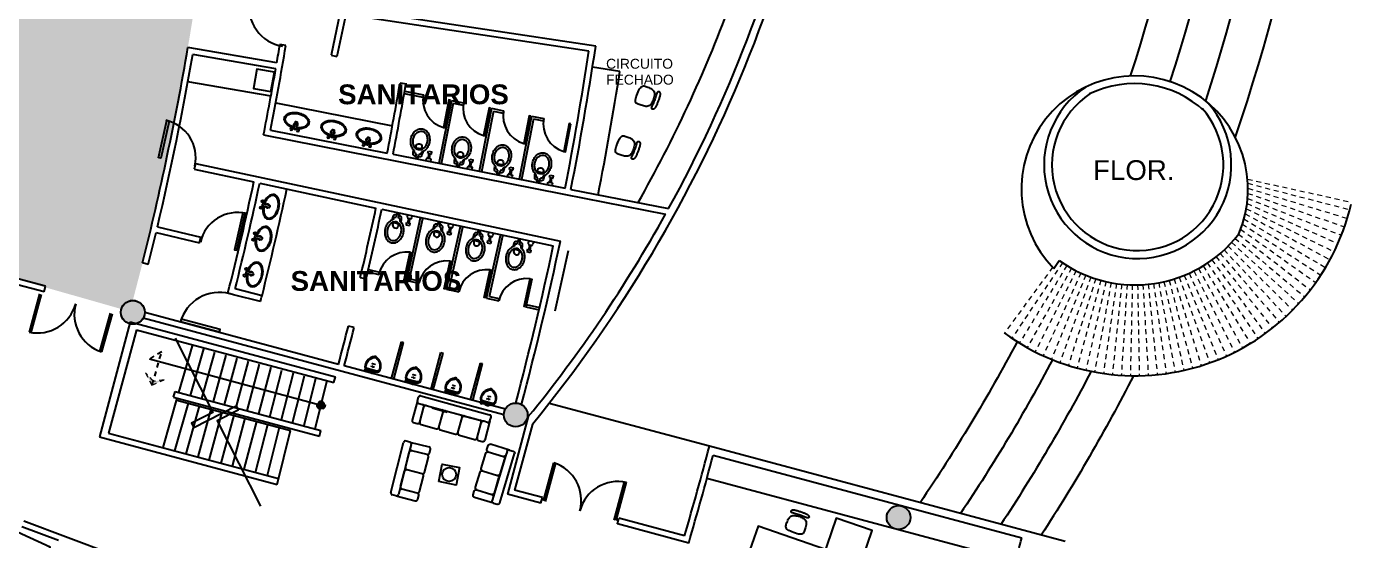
# Model space of a CAD drawing. Header units: millimetres. Extents: x 261 to 423, y 98 to 222.
# Drawn here: x 297.85 to 331.28, y 143.63 to 156.6 of the extents above; entities that cross this region are included whole.
import ezdxf

# ---------------------------------------------------------------- set-up
doc = ezdxf.new("R2010")
doc.units = ezdxf.units.MM
doc.linetypes.add('HIDDEN2', pattern=[0.1875, 0.125, -0.0625])
for name, color, linetype in [('COLUMNAS', 5, 'Continuous'), ('Escaleras', 4, 'Continuous'), ('hach', 15, 'Continuous'), ('Letreros', 2, 'Continuous'), ('MUEBLES', 8, 'Continuous'), ('Muro-Alto', 6, 'Continuous'), ('MURO-BAJO', 3, 'Continuous')]:
    doc.layers.add(name, color=color, linetype=linetype)
doc.layers.add('Vidrio', color=7, linetype='Continuous', lineweight=15)
doc.styles.add('Arial-Bold', font='arialbd.ttf')
doc.styles.get("Standard").update_dxf_attribs({"font": 'arial.ttf'})

# ---------------------------------------------------------------- blocks, each defined once
blk = doc.blocks.new('si')
at = {"layer": 'MUEBLES'}
for points in [[(-24.29257425070796, 45.69403944848135), (-24.30288919211421, 45.71320448754385), (-24.31064065695796, 45.73505507348135), (-24.31619485617671, 45.75885878441885), (-24.31991800070796, 45.78388319848135), (-24.32217630148921, 45.80939589379385), (-24.32333596945796, 45.83466444848135), (-24.32376321555171, 45.85895644066885), (-24.32382425070796, 45.88153944848135), (-24.32369200786934, 45.90182346540841), (-24.32276630799959, 45.91978814639803), (-24.32025369406733, 45.9355555617626), (-24.31536070904122, 45.94924778181466), (-24.30729389589021, 45.96098687686678), (-24.29525979758296, 45.97089491723135), (-24.27846495708809, 45.97909397322091), (-24.25611591737459, 45.98570611514803), (-24.22781594992671, 45.99082289574697), (-24.19475524029122, 45.99441379743966), (-24.15852070253084, 45.99641778506991), (-24.12069925070796, 45.99677382348135), (-24.08287779888497, 45.99542087751779), (-24.04664326112459, 45.99229791202303), (-24.01358255148921, 45.98734389184072), (-23.98528258404122, 45.98049778181466), (-23.96293354432771, 45.97171889184072), (-23.94613870383296, 45.96104791202303), (-23.93410460552559, 45.94854587751779), (-23.92603779237459, 45.93427382348135), (-23.92114480734858, 45.91829278506991), (-23.91863219341622, 45.90066379743966), (-23.91770649354646, 45.88144789574697), (-23.91757425070796, 45.86070611514803), (-23.91764545839021, 45.83858087100741), (-23.91814391216622, 45.81554009952303), (-23.91949685812983, 45.79213311710116), (-23.92213154237459, 45.76890924014803), (-23.92647521099434, 45.74641778506991), (-23.93295511008296, 45.72520806827303), (-23.94199848573396, 45.70582940616366), (-23.95403258404122, 45.68883111514803), (-23.96933206320796, 45.67463026879385), (-23.98756122987459, 45.66311496931466), (-24.00823180279122, 45.65404107608553), (-24.03085550070796, 45.64716444848135), (-24.05494404237459, 45.64224094587716), (-24.08000914654122, 45.63902642764803), (-24.10556253195796, 45.63727675316885), (-24.13111591737459, 45.63674778181466), (-24.15621153911934, 45.63728692569491), (-24.18051370383296, 45.63910780785635), (-24.20371723573396, 45.64251560408029), (-24.22551695904122, 45.64781549014803), (-24.24560769797358, 45.65531264184072), (-24.26368427674959, 45.66531223493966), (-24.27944151958809, 45.67811944522616)], [(-24.25090758404122, 45.53778944848135), (-24.26213805279122, 45.53998671410635), (-24.27239195904122, 45.54267226098135), (-24.28166930279122, 45.54584608910635), (-24.28997008404122, 45.54950819848135), (-24.29729430279122, 45.55365858910635), (-24.30364195904122, 45.55829726098135), (-24.30901305279122, 45.56342421410635), (-24.31340758404122, 45.56903944848135), (-24.31678486268709, 45.57510227400216), (-24.31894143820796, 45.58140924014803), (-24.31963316997872, 45.58771620629385), (-24.31861591737459, 45.59377903181466), (-24.31564553977046, 45.59935357608553), (-24.31047789654122, 45.60419569848135), (-24.30286884706209, 45.60806125837716), (-24.29257425070796, 45.61070611514803), (-24.27944151958809, 45.61197768090322), (-24.26368427674959, 45.61208957868966), (-24.24560769797358, 45.61134698428866), (-24.22551695904122, 45.61005507348135), (-24.20371723573396, 45.60851902204904), (-24.18051370383296, 45.60704400577303), (-24.15621153911934, 45.60593520043447), (-24.13111591737459, 45.60549778181466), (-24.10556253195796, 45.60593520043447), (-24.08000914654122, 45.60704400577303), (-24.05494404237459, 45.60851902204904), (-24.03085550070796, 45.61005507348135), (-24.00823180279122, 45.61134698428866), (-23.98756122987459, 45.61208957868966), (-23.96933206320796, 45.61197768090322), (-23.95403258404122, 45.61070611514803), (-23.94201883078608, 45.60806125837716), (-23.93311787049959, 45.60419569848135), (-23.92702452740059, 45.59935357608553), (-23.92343362570796, 45.59377903181466), (-23.92203998964021, 45.58771620629385), (-23.92253844341622, 45.58140924014803), (-23.92462381125483, 45.57510227400216), (-23.92799091737459, 45.56903944848135), (-23.93239562115059, 45.56342421410635), (-23.93783792258296, 45.55829726098135), (-23.94437885682771, 45.55365858910635), (-23.95207945904122, 45.54950819848135), (-23.96100076437983, 45.54584608910635), (-23.97120380799959, 45.54267226098135), (-23.98274962505684, 45.53998671410635), (-23.99569925070796, 45.53778944848135), (-24.01006285747872, 45.53607029158029), (-24.02564716737459, 45.53477838077303), (-24.04220803977046, 45.53385268090322), (-24.05950133404122, 45.53323215681466), (-24.07728290956209, 45.53285577335116), (-24.09530862570796, 45.53266249535635), (-24.11333434185372, 45.53259128767404), (-24.13111591737459, 45.53258111514803), (-24.14843972922358, 45.53259128767404), (-24.16521422466622, 45.53266249535635), (-24.18137836854646, 45.53285577335116), (-24.19687112570796, 45.53323215681466), (-24.21163146099434, 45.53385268090322), (-24.22559833924959, 45.53477838077303), (-24.23871072531733, 45.53607029158029)]]:
    blk.add_lwpolyline(points, close=True, dxfattribs=at)
blk = doc.blocks.new('LLAVES')
at = {"color": 0, "linetype": 'ByBlock'}
for p, q in [((0.01542380811107957, 0.004749999999999766), (0.01542380811107913, -0.004749999999999766)), ((0.09482052666573315, 0.009750000000000016), (0.02042380811107947, 0.009749999999999837)), ((0.09982052666573216, -0.004749999999999944), (0.09982052666573304, 0.004749999999999944)), ((0.02042380811107858, -0.009750000000000016), (0.09482052666573271, -0.009749999999999837))]:
    blk.add_line(p, q, dxfattribs=at)
for centre in [(0.01300000000000079, 0.03460260136218363), (0.01300000000000079, -0.03547564194053728)]:
    blk.add_circle(centre, 0.013, dxfattribs=at)
for centre, start, end in [((0.02042380811107947, 0.004749999999999766), 90, 179.9999999999999), ((0.09482052666573315, 0.004749999999999944), 0, 90), ((0.02042380811107858, -0.004749999999999944), 179.9999999999972, 269.9999999999999), ((0.09482052666573271, -0.004749999999999766), 270, 359.9999999999972)]:
    blk.add_arc(centre, 0.005000000000000001, start, end, dxfattribs=at)
blk = doc.blocks.new('MUBA15PL')
at = {"color": 0, "linetype": 'ByBlock'}
for points in [[(0.1469314920000327, -0.01949999999999952, 0.05078095050515012), (0.159897429809054, -0.1031736505103684, 0.07687118365419797), (0.1950915073208009, -0.1844479497625315, 0.1071550682624301), (0.2535943162630979, -0.2441101143306794, 0.1464624129847811), (0.3127375984168904, -0.2618144294474327, 0.1464624129847937), (0.3718808805706776, -0.2441101143306794, 0.1071550682624527), (0.4303836895129799, -0.1844479497625315, 0.07687118365416225), (0.4655777670247269, -0.1031736505103844, 0.0638893277791437), (0.4791142960051599, 0.002331254765820523, 0.06388932777913635), (0.4655777670247322, 0.1078361600419961, 0.07687118365420041), (0.4303836895129799, 0.1891104592941726, 0.1071550682624416), (0.3718808805706776, 0.2487726238623231, 0.1464624129847726), (0.3127375984168904, 0.2664769389790738, 0.1464624129848107), (0.2535943162630926, 0.2487726238623151, 0.1071550682624293), (0.1950915073208009, 0.1891104592941726, 0.07687118365419224), (0.159897429809054, 0.1078361600420121, 0.05358068943002905), (0.1467137032380995, 0.01950000000000007, 0.06388932777915331)], [(0.1669041861236334, -0.01845525627779721, 0.05078095050515023), (0.179249633618482, -0.0981246696509912, 0.07687118365419798), (0.2120143513006686, -0.1737888057240518, 0.1071550682624298), (0.2645834476262684, -0.2273996687386857, 0.1464624129847813), (0.3127375984168904, -0.2418144294474327, 0.1464624129847936), (0.3608917492075073, -0.2273996687386854, 0.1071550682624528), (0.4134608455331122, -0.1737888057240518, 0.07687118365416243), (0.4462255632152995, -0.09812466965100453, 0.06388932777914352), (0.4591142960051598, 0.002331254765820523, 0.06388932777913632), (0.4462255632153042, 0.102787179182619, 0.07687118365420048), (0.4134608455331125, 0.1784513152556927, 0.1071550682624419), (0.3608917492075076, 0.232062178270329, 0.1464624129847724), (0.3127375984168904, 0.2464769389790737, 0.1464624129848106), (0.2645834476262644, 0.2320621782703224, 0.1071550682624294), (0.2120143513006686, 0.1784513152556927, 0.07687118365419217), (0.1792496336184811, 0.1027871791826314, 0.05358068943002904), (0.1666968197329398, 0.01867838259898846, 0.05358068943002904)]]:
    blk.add_lwpolyline(points, format="xyb", dxfattribs=at)
for start, end in [(29.17639585501492, 150.8236041449851), (209.1763958550142, 330.8236041449858)]:
    blk.add_arc((0.2300000000000014, 0), 0.04000000000000004, start, end, dxfattribs=at)
at = {"color": 0, "linetype": 'ByBlock', "xscale": 2, "yscale": 2, "zscale": 2}
blk.add_blockref('LLAVES', (0.09000000000000152, 0), dxfattribs=at)
blk = doc.blocks.new('MUBA06PL')
at = {"color": 0, "linetype": 'ByBlock'}
for p, q in [((0.201, 0.024), (0.231, 0.024)), ((0.201, -0.024), (0.231, -0.024))]:
    blk.add_line(p, q, dxfattribs=at)
for points in [[(0.07524644494378115, 6.06221739474222e-11), (0.07524644494378115, 0.01339745968217829, -0.2679491924311228), (0.1002464449437812, 0.05669872987140023, 0.2679491924311229)], [(0.07524644494378115, 6.06221739474222e-11), (0.07524644494378115, -0.01339745956093394, 0.2679491924311226), (0.1002464449437811, -0.05669872975015586, -0.01008434456894045), (0.1019722372100216, -0.05774207727697328)], [(0.1185477151330031, -0.07499999993937782, -0.1316524975873958), (0.1252464449437812, -0.09999999993937782), (0.1252464449437812, -0.1042893218207231, 0.198912367379658), (0.1398911058844538, -0.1396446608800504), (0.1506017840031086, -0.1503553389987052, 0.1989123673796581), (0.1859571230624359, -0.1649999999393779), (0.1937318148951469, -0.1649999999393779, 0.3361332923406371), (0.4252464449437814, -0.02499999993937729, 0.4142135623730951), (0.4252464449437814, 0.02500000006062164, 0.3361332923406371), (0.1937318148951469, 0.1650000000606222), (0.1859571230624359, 0.1650000000606222, 0.1989123673796581), (0.1506017840031086, 0.1503553391199496), (0.1398911058844538, 0.1396446610012948, 0.03548915169287749), (0.1352464449437812, 0.1342893219419674)], [(0.1229434050146285, 0.08500000006062218, 0.07632083405422621), (0.1252464449437812, 0.1000000000606222)], [(0.1502464449437811, 0.1208724458937444, -0.07376448371770405), (0.1561367681368659, 0.1274155030433781, 0.04744149362121954), (0.1628309419610252, 0.1341096768675374, -0.2395558360525528), (0.1877647214575698, 0.1449454936788933, 0.0410824587889369), (0.1959654148315253, 0.1451245345764516, -0.3359354485602413), (0.4066611698651538, 0.01761166125871603, -0.4142135623730951), (0.4066611698651538, -0.01761166113747169, -0.3359354485602413), (0.1959654148315253, -0.1451245344552073, 0.0410824587889369), (0.1877647214575698, -0.1449454935576489, -0.2395558360525528), (0.1628309419610252, -0.134109676746293, 0.04744149362121954), (0.1561367681368659, -0.1274155029221338, -0.2236745638381502), (0.1452464449437812, -0.1042893218207231), (0.1452464449437812, 6.06221739474222e-11), (0.1452464449437812, 0.1042893219419674, -0.09152389712446413), (0.1472235726028064, 0.1150000000606222)]]:
    blk.add_lwpolyline(points, format="xyb", dxfattribs=at)
for points in [[(0.09024644494378115, 0.1300000000606222), (0.08024644494378115, 0.1300000000606222), (0.08024644494378115, 0.1100000000606222), (0.09024644494378115, 0.1100000000606222)], [(0.1002464449437812, 0.1000000000606222), (0.09024644494378115, 0.1000000000606222), (0.09024644494378115, 0.1400000000606222), (0.1302464449437812, 0.1400000000606222), (0.1302464449437812, 0.1000000000606222), (0.1002464449437812, 0.1000000000606222)], [(0.1002464449437812, 0.07500000006062217), (0.09024644494378115, 0.07500000006062217), (0.09024644494378115, 0.08500000006062218), (0.1302464449437812, 0.08500000006062218), (0.1302464449437812, 0.07500000006062217), (0.1202464449437812, 0.07500000006062217)], [(0.1002464449437812, 0.08500000006062218), (0.1002464449437812, 0.1000000000606222)], [(0.1002464449437812, 0.01746047432818787), (0.1002464449437812, 0.03000000006062217), (0.1202464449437812, 0.03000000006062217), (0.1202464449437812, 0.01717586580100291)], [(0.1052464449437812, 0.03000000006062217), (0.1052464449437812, 0.05000000006062218), (0.1152464449437812, 0.05000000006062218), (0.1152464449437812, 0.03000000006062217)], [(0.1202464449437812, 0.08500000006062218), (0.1202464449437812, 0.1000000000606222)], [(0.1302464449437812, 0.1350000000606222), (0.1352464449437812, 0.1350000000606222), (0.1352464449437812, 0.1050000000606222), (0.1302464449437812, 0.1050000000606222)], [(0.1352464449437812, 0.1300000000606222), (0.1402464449437811, 0.1300000000606222), (0.1402464449437811, 0.1100000000606222), (0.1352464449437812, 0.1100000000606222)], [(0.1402464449437811, 0.1250000000606222), (0.1502464449437811, 0.1250000000606222), (0.1502464449437811, 0.1150000000606222), (0.1402464449437811, 0.1150000000606222)], [(0.261, 0.024), (0.273, 0.024), (0.273, -0.024), (0.261, -0.024)], [(0.1002464449437812, -0.01746047432818788), (0.1002464449437812, -0.02499999993937783), (0.1202464449437812, -0.02499999993937783), (0.1202464449437812, -0.01717586580100293)], [(0.1052464449437812, -0.02499999993937783), (0.1002464449437812, -0.07499999993937782), (0.1202464449437812, -0.07499999993937782), (0.1152464449437812, -0.02499999993937783)]]:
    blk.add_lwpolyline(points, dxfattribs=at)
blk.add_lwpolyline([(0.1002464449437812, 0.05000000006062218), (0.1202464449437812, 0.05000000006062218), (0.1202464449437812, 0.07500000006062217), (0.1002464449437812, 0.07500000006062217)], close=True, dxfattribs=at)
for radius in [0.02, 0.01]:
    blk.add_circle((0.11, 0), radius, dxfattribs=at)
blk.add_arc((0.231, 0), 0.024, 90, 270, dxfattribs=at)
blk = doc.blocks.new('FLUXO')
at = {"color": 0, "linetype": 'ByBlock'}
for p, q in [((0, 0.04999999999999988), (0.03567173040329596, 0.04999999999999916)), ((0.06067173040329576, 0.02500000000000119), (0.08567173040328824, 0.02499999999999991)), ((0.06067173040329486, -0.02500000000000097), (0.06067173040329546, 0.02499999999999886)), ((0.08567173040329079, -0.02499999999999492), (0.08567173040328824, 0.02499999999999991)), ((0.08567173040328946, 0.01250000000000057), (0.1606717304032956, 0.01250000000000312)), ((0.1606717304032956, 0.03750000000000431), (0.2106717304033006, 0.03750000000000181)), ((0.1606717304032956, -0.03749999999999928), (0.1606717304032956, 0.03750000000000431)), ((0.2106717304032993, -0.03749999999999551), (0.2106717304033006, 0.03750000000000181)), ((0, -0.04999999999999991), (0.03567173040329435, -0.05000000000000063)), ((0.06067173040329332, -0.02499999999999869), (0.08567173040329079, -0.02499999999999492)), ((0.08567173040328946, -0.01250000000000062), (0.1606717304032944, -0.01249999999999685)), ((0.1606717304032956, -0.03749999999999928), (0.2106717304032993, -0.03749999999999551))]:
    blk.add_line(p, q, dxfattribs=at)
for centre, start, end in [((0.03567173040329546, 0.02499999999999913), 359.9999999999993, 89.99999999999886), ((0.03567173040329485, -0.02500000000000063), 269.9999999999989, 359.9999999999993)]:
    blk.add_arc(centre, 0.025, start, end, dxfattribs=at)
blk = doc.blocks.new('MUBA03PL')
at = {"color": 0, "linetype": 'ByBlock'}
for p, q in [((0.02499999999999978, 0.02500000000000141), (0.1033686120940886, 0.02500000000000209)), ((0.02499999999999978, -0.02500000000000141), (0.1033686120940886, -0.02500000000000209))]:
    blk.add_line(p, q, dxfattribs=at)
for points in [[(0.178441998602956, 0.0996915789581153), (0.15819091796875, 0.09940185546875001), (0.12568359375, 0.09755859375000002), (0.10123291015625, 0.09439697265625002), (0.08359375000000002, 0.08984375000000001), (0.07152099609375002, 0.08382568359375002), (0.06376953125000002, 0.07626953125000002), (0.05909423828125002, 0.06710205078125002), (0.05625, 0.05625), (0.05419921875, 0.04372558593750001), (0.052734375, 0.0298828125), (0.05244286380597025, 0.02500000000000165)], [(0.1627324663311592, 0.07458142273570886), (0.15794677734375, 0.07441813151041668), (0.14404296875, 0.07268880208333334), (0.13292236328125, 0.06983642578125), (0.12421875, 0.06588541666666667), (0.11756591796875, 0.06086018880208334), (0.11259765625, 0.05478515625000001), (0.10894775390625, 0.04768473307291667), (0.10625, 0.03958333333333334), (0.10419921875, 0.0305419921875), (0.1033686120940886, 0.02500000000000209)], [(0.05244286380597025, -0.02500000000000165), (0.052734375, -0.0298828125), (0.05419921875, -0.0437255859375), (0.05625, -0.05625), (0.05909423828125, -0.06710205078125), (0.06376953125000001, -0.07626953125000001), (0.07152099609375001, -0.08382568359375), (0.08359375000000001, -0.08984375), (0.10123291015625, -0.09439697265625), (0.12568359375, -0.09755859375), (0.15819091796875, -0.09940185546875), (0.1784419986029668, -0.09969157895811544)], [(0.1033686120940886, -0.02500000000000209), (0.10419921875, -0.0305419921875), (0.10625, -0.03958333333333334), (0.10894775390625, -0.04768473307291667), (0.11259765625, -0.05478515625), (0.11756591796875, -0.06086018880208334), (0.12421875, -0.06588541666666667), (0.13292236328125, -0.06983642578125), (0.14404296875, -0.07268880208333334), (0.15794677734375, -0.07441813151041668), (0.1627324663311666, -0.07458142273570911)]]:
    blk.add_lwpolyline(points, dxfattribs=at)
for points in [[(0.1627324663311666, -0.07458142273570911, 0.007014117254684148), (0.1648807039724011, -0.07854775051457516, 0.1062581672878314), (0.2231838726747525, -0.1447371594814276, 0.08510206145500242), (0.3006995286432094, -0.1838343454815835, 0.0744744352729767), (0.3942314270357321, -0.1978435171584702, 0.07447443527297463), (0.4877633254282512, -0.1838343454815848, 0.0851020614550054), (0.5652789813967104, -0.1447371594814264, 0.1062581672878324), (0.6235821500990619, -0.07854775051457394, 0.128300548872232), (0.6440749212443009, 8.743006318923108e-15, 0.1283005488722343), (0.6235821500990607, 0.0785477505145952, 0.1062581672878322), (0.5652789813967092, 0.1447371594814426, 0.08510206145500486), (0.4877633254282524, 0.1838343454815985, 0.07447443527297652), (0.3942314270357297, 0.1978435171584852, 0.07447443527297463)], [(0.3942314270357297, 0.1978435171584852, 0.07447443527297463), (0.3006995286432106, 0.1838343454815998, 0.0851020614550054), (0.2231838726747513, 0.1447371594814414, 0.1062581672878325), (0.1648807039724023, 0.07854775051459148, 0.007014117254713776), (0.1627324663311592, 0.07458142273570886, 0.1283005488722338)]]:
    blk.add_lwpolyline(points, format="xyb", dxfattribs=at)
for points in [[(0.3942314270357321, 0.1478435171584854, 0.07447443527297672), (0.3153488482322551, 0.1360285149211118, 0.08510206145500382), (0.2529207371048374, 0.1045411535372343, 0.1062581672878326), (0.2085078267240003, 0.05412083584210441, 0.128300548872234), (0.1943879328271658, 8.770761894538737e-15, 0.1283005488722331), (0.2085078267240003, -0.05412083584208686, 0.1062581672878318), (0.2529207371048374, -0.1045411535372193, 0.08510206145500289), (0.3153488482322551, -0.1360285149210967, 0.07447443527297756), (0.3942314270357297, -0.1478435171584703, 0.07447443527297676), (0.4731140058392067, -0.1360285149210967, 0.08510206145500375), (0.5355421169666243, -0.1045411535372193, 0.106258167287832), (0.579955027347464, -0.05412083584208688, 0.1283005488722332), (0.5940749212442997, 7.494005416219807e-15, 0.1283005488722343), (0.5799550273474627, 0.05412083584210563, 0.1062581672878318), (0.5355421169666243, 0.1045411535372343, 0.08510206145500523), (0.4731140058392067, 0.1360285149211117, 0.07447443527297715)], [(0.225, -0.04999999999999998, 2.000000000000004), (0.225, 0.05)]]:
    blk.add_lwpolyline(points, format="xyb", close=True, dxfattribs=at)
blk.add_circle((0.025, 0), 0.0125, dxfattribs=at)
for centre, start, end in [((0.025, 1.404333192702584e-15), 90.0000000000005, 180), ((0.025, -1.407802639654537e-15), 180, 269.9999999999995)]:
    blk.add_arc(centre, 0.025, start, end, dxfattribs=at)
blk.add_blockref('FLUXO', (0, 0.25), dxfattribs=at)
blk = doc.blocks.new('estar1')
at = {"layer": 'MUEBLES'}
for p, q in [((276.7198658202155, 117.3323995583119), (277.2259740763078, 119.0597832542854)), ((277.3839812803083, 119.0655904467213), (277.288015519421, 119.0937075720599)), ((277.3839812803083, 119.0655904467213), (277.8638100847454, 118.9250048200291)), ((277.4179055980827, 119.0035490036086), (277.3897884727443, 118.907583242721)), ((276.9117973419903, 117.276165307635), (277.3897884727443, 118.907583242721)), ((277.2492028460519, 118.427754438284), (277.3616713474057, 118.8116174818337)), ((277.8075748744106, 118.7330735794255), (277.4237127905187, 118.8455417996083)), ((277.729031650489, 118.2871688115916), (277.8415001518428, 118.6710318551413)), ((277.8696172771813, 118.7669976160286), (277.8977344025197, 118.8629633769162)), ((277.6669892477183, 118.2532447749884), (277.2831271638263, 118.365712995171)), ((277.1086172193596, 117.9479256338469), (277.2210857207135, 118.3317886773967)), ((277.5884460237967, 117.8073400071544), (277.7009145251506, 118.1912030507044)), ((277.5264036210259, 117.7734159705514), (277.142541537134, 117.8858841907338)), ((277.4478603971044, 117.3275112027175), (277.5603288984582, 117.7113742462672)), ((277.3858179943338, 117.2935871661143), (277.0019559104417, 117.4060553862968)), ((276.8497558988774, 117.2422409898604), (276.7537901379901, 117.2703581151989)), ((276.8497558988774, 117.2422409898604), (277.3295847033146, 117.1016553631682)), ((277.3916261464274, 117.1355796809427), (277.4197432717658, 117.2315454418301))]:
    blk.add_line(p, q, dxfattribs=at)
for centre, start, end in [((277.2739569567518, 119.045724691616), 73.66984779507867, 163.6698477950707), ((277.3699227176392, 119.0176075662775), 343.6698687950748, 73.66987879507342), ((277.4096542278494, 118.7975589191644), 73.66981779507412, 163.6698177950684), ((277.4377713531879, 118.8935246800517), 163.6698787950676, 253.6698707950774), ((277.7935163117414, 118.6850906989817), 343.6698787950676, 73.66987879507342), ((277.8216343967377, 118.781056178698), 253.669847795078, 343.6698587950792), ((277.8497515220763, 118.8770219395854), 343.6698687950748, 73.66987879507342), ((277.269068601157, 118.3177301147274), 73.66981779507412, 163.6698177950684), ((277.2971857264956, 118.4136958756146), 163.6698787950676, 253.6698707950774), ((277.6810478103876, 118.3012276554322), 253.669809795074, 343.6698107950826), ((277.6529306850492, 118.2052618945447), 343.6698787950676, 73.66987879507342), ((277.1284829744646, 117.8379013102903), 73.66981779507412, 163.6698177950684), ((277.1566000998033, 117.9338670711775), 163.6698787950676, 253.6698707950774), ((277.5123450583569, 117.7254330901076), 343.6698787950676, 73.66987879507342), ((277.5404621836952, 117.8213988509949), 253.6699477950747, 343.6699397950792), ((276.7678487006594, 117.3183409956427), 163.6698477950707, 253.6698557950731), ((276.9878973477725, 117.3580725058532), 73.66990979507521, 163.6698937950729), ((277.0160144731108, 117.4540382667405), 163.6698787950676, 253.6698707950774), ((276.8638144615467, 117.290223870304), 253.669847795078, 343.6698587950792), ((277.3436432659838, 117.149638243612), 253.669847795078, 343.6698587950792), ((277.3998765570028, 117.3415700465578), 253.6698637950777, 343.6698687950748), ((277.3717603913223, 117.2456040044992), 343.6698687950748, 73.66987879507342)]:
    blk.add_arc(centre, 0.05, start, end, dxfattribs=at)
blk = doc.blocks.new('estar2')
at = {"layer": 'MUEBLES'}
for p, q in [((279.4309987803538, 116.6765025189325), (279.5952689383694, 117.148747492633)), ((279.7841659833595, 117.0830397579669), (279.652750801437, 116.7052434504664)), ((279.7841669278498, 117.0830394294267), (279.652750801437, 116.7052434504664)), ((279.7533685017912, 117.1466912711384), (279.6589204515409, 117.1795449742012)), ((280.225613475492, 116.9824211131232), (279.8478174965314, 117.1138372395356)), ((279.4309987803538, 116.6765025189325), (279.3981447487506, 116.5820535241925)), ((279.4946502935253, 116.7073000005006), (279.5890992882654, 116.6744459688978)), ((279.5890992882654, 116.6744459688978), (280.7224862806572, 116.2801979182005)), ((280.2564119015505, 116.918769271411), (280.1249957751377, 116.5409732924506)), ((280.6978584491924, 116.8181509551073), (280.320062470232, 116.9495670815197)), ((280.728655930761, 116.7544994419356), (280.5972398043482, 116.3767034629752)), ((280.7532837622255, 116.2165464050289), (280.9175542487816, 116.6887923232189)), ((280.8867564386729, 116.7524428919012), (280.7923074439328, 116.7852969235042)), ((280.6567785459914, 116.0913008732104), (279.4289422303193, 116.5184020110203)), ((280.0613442619661, 116.5101758108822), (279.6835482830056, 116.6415919372945)), ((280.5335882911768, 116.3459059814067), (280.1557923122166, 116.4773221078192)), ((280.7532837622255, 116.2165464050289), (280.7204300591627, 116.1220983547785))]:
    blk.add_line(p, q, dxfattribs=at)
for centre, start, end in [((279.6424934357396, 117.1323204768311), 70.81979745405293, 160.8197974540457), ((279.73694148599, 117.099466773768), 340.8197604540509, 70.81976645405582), ((279.8313904807304, 117.0666127421649), 70.81979745405293, 160.8197974540457), ((279.478223277724, 116.6600755031307), 70.81979745405293, 160.8197974540457), ((279.6055263040677, 116.7216704662674), 250.8197894540554, 340.8197834540528), ((279.6999752988075, 116.6888164346643), 160.8191104540525, 250.819110454057), ((280.2091874041805, 116.9351962872122), 340.8198894540539, 70.8198894540466), ((280.3036354544308, 116.9023425841496), 70.81979745405293, 160.8197974540457), ((280.6814314333911, 116.7709264577368), 340.8197664540486, 70.81976645405582), ((280.7758807566717, 116.7380733706237), 70.81979745405293, 160.8197974540457), ((280.8703297514119, 116.7052193390207), 340.8197604540509, 70.81976645405582), ((279.4453692461209, 116.5656265083906), 160.8191264540508, 250.819141454053), ((280.0777712777682, 116.5574003082518), 250.8197894540554, 340.8197834540528), ((280.1722193280183, 116.524546605189), 160.8191104540525, 250.819110454057), ((280.5500153069788, 116.3931304787763), 250.8197894540554, 340.8197834540528), ((280.644464301719, 116.3602764471734), 160.8198284540512, 250.8198204540531), ((280.6732055617931, 116.1385253705797), 250.8197594540513, 340.8197704540601), ((280.7060592648559, 116.2329734208298), 340.8197604540509, 70.81976645405582)]:
    blk.add_arc(centre, 0.05, start, end, dxfattribs=at)

msp = doc.modelspace()

# ---------------------------------------------------------------- hatches: boundary and pattern name
at = {"layer": 'COLUMNAS'}
h = msp.add_hatch(color=256, dxfattribs=at)
edge = h.paths.add_edge_path()
edge.add_arc((300.5338257280349, 149.3905523370032), 0.3, 0, 360)
h = msp.add_hatch(color=256, dxfattribs=at)
edge = h.paths.add_edge_path()
edge.add_arc((310.1930839910714, 146.8023618861718), 0.3, 0, 360)
h = msp.add_hatch(color=256, dxfattribs=at)
edge = h.paths.add_edge_path()
edge.add_arc((319.8523422538241, 144.2141714349819), 0.3, 0, 360)
at = {"layer": 'hach'}
h = msp.add_hatch(dxfattribs=at)
h.set_pattern_fill('PHANTSQR', color=256, scale=0.75, angle=-90.00000000000001, style=0, pattern_type=2)
h.set_pattern_definition([(270, (190.6146238058702, 423.891127481612), (0.75, -1.377682148050174e-16), [0.135, -0.1125, 0.135, -0.1125, 0.135, -0.12]), (360, (190.6746238058702, 423.2011274816119), (1.836909530733566e-16, 0.75), [0.135, -0.1125, 0.135, -0.1125, 0.135, -0.12])])
edge = h.paths.add_edge_path()
edge.add_line((275.1900084095013, 149.1326853905813), (274.7231995253746, 142.146501683155))
edge.add_arc((277.0051242779082, 168.8078151391309), 26.75878950502112, 265.1080131403588, 285.0870774542746)
edge.add_line((283.9700825888735, 142.9713646959964), (287.0227808193154, 141.5602677603848))
edge.add_line((287.0227808193154, 141.5602677603848), (287.8814433168532, 143.5004820202377))
edge.add_arc((288.1413747418218, 143.9276336771226), 0.500022883142105, 115.00288887509501, 238.6785434976863, ccw=False)
edge.add_arc((277.0051242779087, 168.8078151391318), 26.75878950502171, 294.0964345951739, 316.9122527552921)
edge.add_line((296.5472924559671, 150.5284147475833), (300.2455349310729, 149.4744487061558))
edge.add_arc((300.5340471684887, 149.3922252979235), 0.300000000000046, 90.00000000001091, 164.0929218391774, ccw=False)
edge.add_line((300.5340471684887, 149.6922252979235), (300.7789524627283, 150.6365477993669))
edge.add_arc((231.6797250288821, 168.013315216571), 71.2506510694886, 345.8842135860036, 352.4847349924652)
edge.add_arc((305.9115036570263, 158.2203954930551), 3.624299581640657, 163.2020153892654, 172.4847349924676, ccw=False)
edge.add_line((302.4418541574412, 159.2678112689097), (307.7886788212842, 158.5758546171743))
edge.add_line((307.7886788212842, 158.5758546171743), (308.093727330745, 161.2924044586831))
edge.add_line((308.093727330745, 161.2924044586831), (312.94820174224, 162.7408353135618))
edge.add_line((312.94820174224, 162.7408353135618), (318.0402389398172, 164.0713981479851))
edge.add_arc((282.1841728939564, 168.8291667099711), 36.17034467591587, 352.4415334696763, 368.9341316883094)
edge.add_line((317.9156818722054, 174.4463813321723), (316.0269155725412, 174.1078928696494))
edge.add_line((316.0269155725412, 174.1078928696494), (308.7580129922226, 176.1213429801948))
edge.add_line((308.7580129922226, 176.1213429801948), (308.404949972454, 179.3096268191426))
edge.add_line((308.404949972454, 179.3096268191426), (302.7494689556235, 178.5784050540793))
edge.add_arc((302.4494689556254, 178.5784050540684), 0.2999999999980787, -159.33915033435733, 2.084391326206969e-09, ccw=False)
edge.add_line((302.1687633528525, 178.472554382976), (302.0390303799595, 178.776361364986))
edge.add_line((302.0390303799595, 178.776361364986), (301.2905452194785, 183.0205963144072))
edge.add_line((301.2905452194785, 183.0205963144072), (299.1215307863272, 182.6264417717936))
edge.add_line((299.1215307863272, 182.6264417717936), (299.30692065293, 181.6604871650385))
edge.add_line((299.30692065293, 181.6604871650385), (299.1595483788192, 181.6338787262731))
edge.add_arc((228.1009849832268, 168.804958886573), 72.20734461326546, 10.23394494489172, 18.57311784114455)
edge.add_line((296.5476234764098, 191.8040522400596), (298.7752396944782, 192.552534694763))
edge.add_line((298.7752396944782, 192.552534694763), (298.0945329846887, 194.4896843644243))
edge.add_line((298.0945329846887, 194.4896843644243), (297.4053114486832, 196.1525053633001))
edge.add_line((297.4053114486832, 196.1525053633001), (289.6992852343608, 192.9584398399971))
edge.add_arc((289.3164021950038, 193.8065366389523), 0.9305200708341903, 209.2043544905927, 294.2973428620019, ccw=False)
edge.add_arc((288.1357026047232, 193.6905361866449), 0.5000252243924529, 245.003426011123, 317.46699015744235, ccw=False)
edge.add_arc((277.8727616100916, 173.9096899115106), 21.78517739798697, 62.52261259222409, 98.17434141871065)
edge.add_line((274.7752215401918, 195.4735300096269), (275.2078125425219, 188.4845792725961))
edge.add_arc((277.0051242779072, 168.8078151391329), 19.75867850434584, 66.24037238096338, 95.21901910246697, ccw=False)
edge.add_arc((277.0051242779077, 168.8078151391329), 19.75867850434559, 18.954217884265006, 66.24037238096469, ccw=False)
edge.add_arc((277.005124277908, 168.8078151391329), 19.75867850434539, -95.27086421129297, 18.95421788426529, ccw=False)
edge = h.paths.add_edge_path(flags=16)
edge.add_line((303.7840278240477, 165.765662952154), (303.4424313944709, 164.6905178481085))
edge.add_arc((304.7371915271377, 168.7656629521539), 4.275887208541501, 44.556219426830125, 252.3738424245746, ccw=False)
edge.add_line((307.7840278240477, 171.765662952154), (307.7840278240477, 165.765662952154))
edge.add_line((307.7840278240477, 165.765662952154), (303.7840278240477, 165.765662952154))
at = {"layer": 'Vidrio', "linetype": 'HIDDEN2'}
msp.add_hatch(color=256, dxfattribs=at).paths.add_polyline_path([(301.3261918748309, 147.6852904205576), (301.0524306192352, 147.6499812628127), (300.8579921048687, 147.868207001765), (301.0124341824577, 147.5578514144032)])
h = msp.add_hatch(color=256, dxfattribs=at)
edge = h.paths.add_edge_path()
edge.add_arc((305.2831465986779, 147.0490706836387), 0.1093404935474266, 0, 360)

# ---------------------------------------------------------------- linework, layer by layer
at = {"linetype": 'HIDDEN2'}
for p, q in [((301.2628959534832, 148.3947049584741), (300.9549122509206, 148.2163048964582)), ((301.0236086515573, 147.5657560041878), (301.2628959534832, 148.3947049584741))]:
    msp.add_line(p, q, dxfattribs=at)
msp.add_line((300.9549122509206, 148.2163048964582), (305.2838517930463, 147.0519720307786))
at = {"layer": 'COLUMNAS'}
for centre in [(300.5338257280349, 149.3905523370032), (300.5340471684887, 149.3922252979233), (310.1930839910714, 146.8023618861718), (310.1930846764513, 146.8023635408996), (319.8523422538241, 144.2141714349819), (319.852342939342, 144.2141730898744)]:
    msp.add_circle(centre, 0.3, dxfattribs=at)
at = {"layer": 'Escaleras'}
for p, q in [((323.7668421833869, 150.4997952831787, -0.0005242657928499483), (323.9078966809616, 150.6975027630148)), ((300.4689246628936, 149.1499380279062), (299.6922283065628, 146.2522246587029)), ((300.4689246628936, 149.1499380279062), (305.6433884771102, 147.7664617147225)), ((300.6232707363573, 148.9532726023577), (299.9242440156598, 146.3453305700751)), ((300.6232707363573, 148.9532726023577), (305.6037774995681, 147.6183091457314)), ((301.6981468408445, 147.3710414532785), (302.0384400704555, 148.549899313961)), ((302.3194841548236, 148.4693121664151), (301.9847887991752, 147.2942106090082)), ((302.2713990296061, 147.2173882690109), (302.6008124866979, 148.3897230001145)), ((302.8824215222821, 148.3111328176157), (302.5579847570271, 147.1405724967441)), ((302.844553203859, 147.0637613563259), (303.1643077142431, 148.2335426088936)), ((303.4464675117568, 148.1569533513249), (303.1311115907807, 146.9869529123426)), ((303.4176671374577, 146.9101452296519), (303.7288973605522, 148.0813660096784)), ((304.0115937029572, 148.0067815361018), (303.704227063268, 146.8333363731887)), ((303.9907985880329, 146.7565244077683), (304.2945529779422, 147.9332008701109)), ((304.5777716211662, 147.8606249385758), (304.2773889327406, 146.6797073978943)), ((304.5640053202778, 146.6028834075606), (304.8612460650206, 147.7890546557106)), ((305.6037774995682, 147.6183091457314), (305.6433884771101, 147.7664617147225)), ((305.1449727386738, 147.7184909230619), (304.8506549761545, 146.5260505000589)), ((305.1373451292369, 146.4492067377802), (305.428948068119, 147.6489346294971)), ((301.2959304785348, 145.9776669187746), (301.6565382516397, 147.2268992600531)), ((301.5599301067501, 147.2527938826635), (301.6015386959545, 147.396936075888)), ((301.5599301067501, 147.2527938826635), (305.2420758019581, 146.2658401089254)), ((301.9299965213797, 147.1018371867759), (301.5875447851586, 145.8995032978261)), ((301.6015386959545, 147.396936075888), (305.2809106197746, 146.4107257773856)), ((301.642668721905, 147.1788518623117), (304.5153842702375, 146.4088558637851)), ((301.8791268135022, 145.8213483286723), (302.2172925170401, 147.0248310358612)), ((302.5045639510626, 146.9478314683903), (302.1706839137843, 145.7432000411783)), ((302.4622234337124, 145.6650564658818), (302.7918180631491, 146.8708365438507)), ((303.0790620912554, 146.793844322198), (302.7537527192222, 145.5869156337945)), ((303.0452791152182, 145.5087755762062), (303.3663032723211, 146.7168528636595)), ((303.6535488429981, 146.6398602285395), (303.3368099663114, 145.430634324484)), ((303.6283526175658, 145.352489909874), (303.9408060403822, 146.5628644770242)), ((304.2280821027391, 146.4858636689852), (303.9199144152302, 145.2743403633045)), ((299.6922283065628, 146.2522246587029), (304.1726678896699, 145.0512980467262)), ((299.9242440156598, 146.3453305700751), (304.2093875018736, 145.1967506699826)), ((304.1726678896699, 145.0512980467262), (304.5153842702375, 146.4088558637851)), ((305.2420758019581, 146.2658401089254), (305.2809106197746, 146.4107257773856))]:
    msp.add_line(p, q, dxfattribs=at)
for points in [[(328.3474667263621, 183.5204806558905, -0.1666823947564492), (328.3429992696854, 153.8208403261143, -0.1666823947564492)], [(327.5622983993475, 182.7182797005227, -0.1602468304244283), (327.5937618868844, 154.7317210512562, -0.1602468304244283)], [(325.6131387312628, 182.2417207459999, -0.1611913953574474), (325.6935263137889, 155.3555045719801, -0.1611913953574474)], [(326.6449379644081, 182.3067877946497, -0.1585823091667637), (326.6995435721822, 155.2154002586527, -0.1585823091667637)], [(322.8440401902613, 148.6510806551597, -0.02774686080443326), (320.3940262901581, 144.587870247172)], [(323.7346236831794, 148.1960272839661, -0.02583574889277623), (321.4159119095543, 144.3141788910876)], [(324.710563569351, 147.9031842745227, -0.02503908920726374), (322.4350892392874, 144.0412128955101)], [(325.7790321479391, 147.7916750829073, -0.02539403307862543), (323.4517551215604, 143.7689195402432)]]:
    msp.add_lwpolyline(points, format="xyb", dxfattribs=at)
msp.add_lwpolyline([(301.5981528220348, 148.7362819895822), (302.5517695031278, 146.8637940561549), (302.0171120557681, 146.5915048459707), (302.0171120557681, 146.5915048459707), (302.0715698978051, 146.4845733564986), (303.1408847925243, 147.0291517768675), (303.1953426345613, 146.9222202873958), (302.6606851872015, 146.6499310772111), (303.7545733480464, 144.5020110352153)], dxfattribs=at)
for centre, radius, start, end in [((325.8222773313728, 153.3807732743973), 5.589265492098796, 233.7083644375688, 346.9710552625736), ((325.822277331373, 153.3807732743968), 3.296178683251437, 234.4940225349145, 322.3943799560952)]:
    msp.add_arc(centre, radius, start, end, dxfattribs=at)
at = {"layer": 'MUEBLES'}
for p, q in [((312.8218631336289, 155.4693736636133), (312.1303710664292, 155.5781795504014)), ((304.020529258564, 154.8460404534368), (301.9240763586985, 155.211744089284)), ((307.3820203428646, 154.9129947043604), (307.8529801140091, 154.8201488077535)), ((307.3923527849549, 154.9721125812531), (307.8645852600999, 154.879015781382)), ((307.8645852600999, 154.879015781382), (307.8529801140091, 154.8201488077535)), ((304.1384027035157, 154.6758949764177), (307.0819224821688, 154.0956039414428)), ((308.570988943645, 154.7397540282906), (308.2576499991895, 153.1503457403147)), ((308.6182507711828, 154.6692819085707), (308.3165169728182, 153.1387405942238)), ((308.570988943645, 154.7397540282906), (308.8770972065145, 154.6794072686176)), ((308.6182507711828, 154.6692819085707), (308.8654920604235, 154.6205402949892)), ((308.8770972065145, 154.6794072686176), (308.8654920604235, 154.6205402949892)), ((309.5835008900596, 154.5401455155262), (309.2701619456041, 152.9507372275503)), ((309.6307627175973, 154.4696733958068), (309.3290289192327, 152.9391320814594)), ((309.5835008900596, 154.5401455155262), (309.889609152929, 154.4797987558537)), ((309.6307627175973, 154.4696733958068), (309.878004006838, 154.4209317822248)), ((309.889609152929, 154.4797987558537), (309.878004006838, 154.4209317822248)), ((310.5960128364739, 154.3405370027623), (310.2826738920184, 152.751128714786)), ((310.6432746640117, 154.2700648830424), (310.3415408656472, 152.7395235686951)), ((310.5960128364739, 154.3405370027623), (310.9021210993434, 154.2801902430894)), ((310.6432746640117, 154.2700648830424), (310.8905159532524, 154.2213232694604)), ((310.9021210993434, 154.2801902430894), (310.8905159532524, 154.2213232694604)), ((307.4438898340609, 150.1944495069989), (307.7930641237277, 151.7763715390334)), ((307.5154119200499, 150.2401068307905), (307.8516538286178, 151.7634391579346)), ((308.4516327581718, 149.9720125521), (308.8008070478384, 151.5539345841345)), ((308.5231548441607, 150.0176698758916), (308.8593967527286, 151.5410022030356)), ((309.4593756822825, 149.7495755972014), (309.8085499719492, 151.331497629236)), ((309.5308977682714, 149.7952329209926), (309.8671396768394, 151.3185652481371)), ((311.1909394068259, 149.4288154565276), (311.5271813153939, 150.9521477836721)), ((306.478374143494, 150.4690099762385), (306.7537457564778, 150.4082277850745)), ((306.4654417623952, 150.4104202713485), (306.740813375379, 150.349638080184)), ((306.740813375379, 150.349638080184), (306.7537457564778, 150.4082277850745)), ((307.4438898340609, 150.1944495069989), (307.7485562994898, 150.1272011252855)), ((307.5154119200499, 150.2401068307905), (307.7614886805886, 150.1857908301755)), ((307.7485562994898, 150.1272011252855), (307.7614886805886, 150.1857908301755)), ((298.1761603201219, 149.8572026310254), (297.9152097511427, 148.8918504670202)), ((298.2244279283221, 149.8441551025763), (297.963477359343, 148.8788029385711)), ((308.4516327581718, 149.9720125521), (308.7562992236005, 149.9047641703866)), ((308.5231548441607, 150.0176698758916), (308.7692316046993, 149.9633538752765)), ((308.7562992236005, 149.9047641703866), (308.7692316046992, 149.9633538752765)), ((309.5308977682714, 149.7952329209926), (309.7769745288101, 149.740916920378)), ((309.4593756822825, 149.7495755972014), (309.7640421477114, 149.6823272154876)), ((309.7640421477114, 149.6823272154876), (309.7769745288101, 149.740916920378)), ((310.4448545185351, 149.5320529471202), (310.7819078931176, 149.4576558717482)), ((310.4577868996339, 149.5906426520102), (310.7955551450088, 149.5160877847271)), ((299.960967135886, 149.3704312594615), (299.6955578791819, 148.4062954150619)), ((300.0091739281062, 149.3571607966261), (299.743764671402, 148.3930249522269)), ((307.0597441808636, 147.7195834712699), (307.3082104641621, 148.6468722645074)), ((307.117699730441, 147.704054328564), (307.3661660137394, 148.6313431218015)), ((307.3082104641621, 148.6468722645074), (307.3661660137394, 148.6313431218015)), ((308.0565796335939, 147.4524822167242), (308.3050459168924, 148.3797710099617)), ((308.1145351831713, 147.4369530740179), (308.3630014664697, 148.3642418672554)), ((308.3050459168924, 148.3797710099617), (308.3630014664697, 148.3642418672554)), ((309.0534150863242, 147.1853809621786), (309.3018813696226, 148.1126697554161)), ((309.1113706359016, 147.1698518194722), (309.3598369192, 148.0971406127097)), ((309.3018813696226, 148.1126697554161), (309.3598369192001, 148.0971406127097)), ((315.0784749456049, 146.0115329626584), (311.0360631370203, 147.0942110518137)), ((308.0827206352799, 146.9830958889448), (308.4665836788295, 146.8706273875906)), ((310.8949284857451, 144.6316303554678), (311.1553563150283, 145.5971236727597)), ((310.9432031516096, 144.6186089640033), (311.2036309808927, 145.5841022812953)), ((312.6810911227342, 144.1498388712936), (312.9415189520184, 145.1153321885851)), ((312.7293657885987, 144.1368174798296), (312.9897936178829, 145.1023107971206)), ((322.8046597115864, 143.1140349046674), (315.017238840768, 145.1997377838139))]:
    msp.add_line(p, q, dxfattribs=at)
for points in [[(304.0191123120265, 154.964692988831), (304.104964679888, 155.4497547337811), (303.6644333829735, 155.5277255392526), (303.578581015112, 155.0426637943025)], [(308.5486194936661, 154.7441639838054), (308.507412612126, 154.7522875860692), (308.3693113736438, 154.0517705998869), (308.4105182551839, 154.0436469976236)], [(309.5611314400805, 154.544555471041), (309.5199245585405, 154.5526790733048), (309.3818233200583, 153.8521620871226), (309.4230302015982, 153.8440384848592)], [(301.1856212024854, 153.2942232078505), (301.393025308744, 154.2315510782925), (301.4516083006466, 154.2185883216513), (301.244204194388, 153.2812604512093)], [(310.573643386495, 154.3449469582771), (310.5324365049549, 154.3530705605405), (310.3943352664727, 153.6525535743586), (310.4355421480128, 153.6444299720948)], [(311.5861553329095, 154.1453384455123), (311.5449484513694, 154.1534620477761), (311.4068472128872, 153.4529450615943), (311.4480540944273, 153.4448214593305)], [(303.1553053343814, 150.9562891290826), (303.3687473409508, 151.8922605548383), (303.310249126841, 151.905600680249), (303.0968071202716, 150.9696292544933)], [(307.4216257462036, 150.1993638118203), (307.3806129527804, 150.2084164785894), (307.5345082878558, 150.9056339667824), (307.5755210812789, 150.8965813000133)], [(308.4293686703134, 149.9769268569177), (308.3883558768903, 149.9859795236868), (308.5422512119657, 150.6831970118798), (308.5832640053888, 150.6741443451107)], [(309.4371115944242, 149.7544899020187), (309.3960988010011, 149.7635425687878), (309.5499941360764, 150.4607600569808), (309.5910069294996, 150.4517073902117)], [(310.4448545185351, 149.5320529471202), (310.4038417251119, 149.5411056138893), (310.5577370601873, 150.2383231020823), (310.5987498536103, 150.2292704353127)], [(302.7242113721414, 148.8990277501003), (302.7397405148475, 148.9569832996777), (301.7544961720326, 149.2209787256821), (301.7389670293265, 149.1630231761047)], [(308.2510091562312, 145.1207651430624), (308.3379942600254, 145.5622779874035), (308.7795061232265, 145.4752930769097), (308.6925210194323, 145.0337802325686)], [(317.6953196483498, 142.4990312086126), (318.6029765633476, 142.1863669723194), (319.1892220063962, 143.8882236879409), (318.2815650913984, 144.2008879242336)], [(297.6949749639631, 141.8341078961549), (298.4464683497505, 143.4697293961109), (297.6286575997726, 143.8454760890046), (296.8771642139852, 142.2098545890486)], [(317.6953196483498, 142.4990312086126), (318.0079838846423, 143.40668812361), (316.3061271690214, 143.992933566659), (315.9934629327287, 143.085276651661)]]:
    msp.add_lwpolyline(points, close=True, dxfattribs=at)
msp.add_circle((308.5152581302985, 145.2980290133356), 0.175, dxfattribs=at)
for centre, radius, start, end in [((304.4803909594872, 157.1108844640872), 1.019999999999993, 170.5363002935736, 260.5363002935752), ((283.9780093164436, 168.8123521994604), 33.70214968240141, 330.3901786864218, 339.7167951067299), ((228.0893887564023, 168.801980719723), 85.775, 348.9486344335336, 351.0578594032464), ((308.5702060633499, 154.7419387975848), 0.7188120877293701, 169.0064008755163, 253.7707377808476), ((309.5827180097644, 154.5423302848204), 0.7188120877293701, 169.0064008755163, 253.7707377808476), ((310.5952299561788, 154.3427217720565), 0.7188120877293701, 169.0064008755163, 253.7707377808476), ((301.1621880057244, 153.2994083105065), 0.9599999999999965, 347.5231022325663, 77.52310223255459), ((311.6077419025933, 154.1431132592921), 0.7188120877293701, 169.0064008755163, 253.7707377808476), ((228.0893887564023, 168.801980719723), 78.04984693427296, 345.9164926662771, 347.9470369763196), ((303.1787046200252, 150.9509530789179), 0.9599999999999965, 77.15375921548555, 167.1537592154856), ((307.4422977739005, 150.1927608794928), 0.7188120877293701, 82.62968418434686, 167.3940210896865), ((308.4500406980104, 149.9703239245897), 0.7188120877293701, 82.62968418434686, 167.3940210896865), ((309.4577836221212, 149.7478869696912), 0.7188120877293701, 82.62968418434686, 167.3940210896865), ((310.465526546232, 149.5254500147922), 0.7188120877293701, 82.62968418434686, 167.3940210896865), ((302.7179997150588, 148.8758455302692), 1.019999999999993, 75.00000000000041, 165.0000000000055), ((298.1278927119216, 149.870250159474), 1, 257.7395109703447, 344.8735269877297), ((300.0573807203261, 149.3438903337907), 1, 164.6087276907176, 251.7427437081237), ((310.8466538198804, 144.6446517469323), 1.000000000000022, 344.9045504724366, 72.03856648984596), ((312.7776404544636, 144.1237960883651), 1.000000000000022, 77.77053445499864, 164.9045504724098)]:
    msp.add_arc(centre, radius, start, end, dxfattribs=at)
at = {"layer": 'Muro-Alto'}
for p, q in [((312.2117775318527, 156.1063384865798), (302.3237158862001, 157.5986319753866)), ((305.7602700330349, 156.9282930467863), (305.5346943299211, 155.8792325662586)), ((305.9088760861957, 156.9058656132325), (305.6813424012533, 155.8476993587693)), ((312.0409418182094, 155.9804221752016), (305.9088760861957, 156.905865613233)), ((304.3930586942817, 156.1233067051968), (304.2447218637432, 156.1456935080201)), ((304.1665969105211, 155.6833959580173), (301.9254424026707, 156.0743412313738)), ((304.1408202660581, 155.535627339562), (302.0475822933462, 155.9007701659826)), ((305.5346943299211, 155.8792325662586), (305.6813424012533, 155.8476993587693)), ((303.8314113167905, 153.870055688542), (311.4106843467605, 152.3758635234973)), ((304.0074489193894, 153.9882383888827), (306.9508029286635, 153.4079800339956)), ((302.1118709795012, 153.1498673357574), (302.0805486123356, 153.0031740867131)), ((302.1118709795011, 153.1498673357574), (311.3201028852542, 151.1836990043763)), ((307.0979706187031, 153.3789671183064), (311.4395672435904, 152.5230565797839)), ((302.0805486123355, 153.0031740867136), (303.5873645730896, 152.6814343810262)), ((303.7340578221339, 152.6501120138606), (306.6679228030177, 152.0236646705486)), ((311.5867349068164, 152.4940436693806), (314.0517677158406, 152.0080824571038)), ((311.4106843467605, 152.3758635234973), (313.9755890687786, 151.8702133741264)), ((306.814616052062, 151.992342303383), (311.1422165902578, 151.068300509458)), ((301.1549396104235, 151.5485490784973), (302.2496790160726, 151.2900413237545)), ((301.1203203031565, 151.4026926364642), (302.2151539319599, 151.1444721201293)), ((306.2723345597303, 150.267556318761), (306.4190645630808, 150.2362261037093)), ((303.0778726571436, 149.8355339511869), (302.9330731608656, 149.8747709031583)), ((303.7565810296308, 149.6642008079958), (303.0778726571436, 149.8355339511869)), ((303.7932211971119, 149.8096570005883), (303.1145121542723, 149.9809903130032)), ((310.5116245876917, 146.7599233450889), (309.9829483708429, 144.7999432777484)), ((310.6162906253616, 146.5719801432548), (310.1668365428293, 144.9057031009494)), ((324.0571803580273, 143.6067686587445), (315.0784749456049, 146.0115329626584)), ((322.9599424373359, 143.693592547953), (315.1724656244808, 145.7793104100407)), ((310.8271217326844, 144.572239748136), (310.8661859070767, 144.7170637457299)), ((304.4726835752224, 141.615321981186), (297.7881495401155, 144.1213737964259)), ((312.7581083672674, 144.0513840895679), (312.7971725416596, 144.1962080871618)), ((298.6608329436281, 143.6340072151025), (297.735492969304, 143.9809199408343))]:
    msp.add_line(p, q, dxfattribs=at)
at = {"layer": 'Muro-Alto', "linetype": 'ByBlock'}
for p, q in [((307.4461250014314, 155.1449763271686), (307.2751633445884, 155.1743982037348)), ((298.2943510229524, 149.9050003883682), (298.3331738797178, 150.0498892623115))]:
    msp.add_line(p, q, dxfattribs=at)
at = {"layer": 'Muro-Alto'}
for points in [[(300.9238042936012, 150.5974884093663), (300.7789524627283, 150.6365477993664)], [(298.2943510229524, 149.9050003883682), (297.4690449233881, 150.1261404912549)], [(298.3331738797178, 150.0498892623115), (297.5378422463017, 150.2629977312005)], [(309.8930964647702, 146.8050975878633), (300.7943564761642, 149.2430976199508)], [(305.7207586664916, 148.0783635585232), (300.8340139776062, 149.3877628515271)], [(306.1175668561091, 149.0073153049754), (305.9726650372252, 149.046141630327)], [(309.9319191043661, 146.9499865199965), (305.865647603436, 148.0395406848767)], [(310.8271217326844, 144.572239748136), (309.9829483708429, 144.7999432777484)], [(310.8661859070767, 144.7170637457299), (310.1668365428293, 144.9057031009494)], [(314.4541228677583, 143.7492697511512), (312.7971725416594, 144.1962080871605)], [(314.5570597171297, 143.5661430354418), (312.7581083672671, 144.051384089567)]]:
    msp.add_lwpolyline(points, dxfattribs=at)
for centre, radius, start, end in [((283.4951094131063, 168.8019807197226), 35.06752623122643, 320.6600831057195, 355.0288207880038), ((283.4951094131063, 168.8019807197226), 34.86752623122643, 331.2068641074695, 346.6608183748108), ((228.0893887564023, 168.801980719723), 77.34984693427296, 348.9587237167546, 350.565884302146), ((228.0893887564023, 168.801980719723), 77.19984693427295, 350.2162585994298, 350.5642289746324), ((228.0893887564023, 168.801980719723), 85.075, 348.9486344335336, 351.417761541968), ((228.0893887564023, 168.801980719723), 74.925, 345.9689185109707, 350.2196386540977), ((228.0893887564023, 168.801980719723), 75.075, 346.7137644308848, 350.1049323121764), ((228.0893887564023, 168.801980719723), 84.925, 348.9488128637204, 351.3165619965328), ((228.0893887564023, 168.801980719723), 77.19984693427295, 348.8476133182846, 350.1049323121764), ((228.0893887564023, 168.801980719723), 80.34984693427296, 348.9545752136299, 350.2352571790059), ((228.0893887564023, 168.801980719723), 80.49984693427297, 348.95437590514, 350.2352571790059), ((228.0893887564023, 168.801980719723), 77.19984693427295, 345.8076147523099, 347.9470369763196), ((228.0893887564023, 168.801980719723), 77.34984693427296, 345.917255008688, 347.9470369763196), ((228.0893887564023, 168.801980719723), 80.34984693427296, 346.663387595589, 347.9470369763196), ((228.0893887564023, 168.801980719723), 80.49984693427297, 346.6657798925684, 347.9470369763196), ((283.4951094131063, 168.8019807197226), 34.86752623122643, 320.7899078065296, 330.9480281459494), ((228.4533472152552, 168.7110187902564), 74.69984693427295, 345.9667954036488, 346.6025284531943), ((228.0893887430154, 168.8019807228835), 76.1998469480279, 346.6012724195468, 346.7137644308848), ((228.0893887564023, 168.801980719723), 85.075, 345.1957140665234, 348.0480580915655), ((228.0893887564023, 168.801980719723), 84.925, 345.1958867493688, 347.9470369763196), ((228.0893887564023, 168.801980719723), 78.04984693427296, 345.8063788133983, 345.9164926662771), ((228.0893887564023, 168.801980719723), 80.34984693427296, 345.053480924373, 345.7665826752801), ((228.0893887564023, 168.801980719723), 80.49984693427297, 345.0533812702582, 345.7651541726539), ((228.0893887564023, 168.801980719723), 89.925, 343.8235953108042, 345.3189275350699), ((228.0893887564023, 168.801980719723), 90.075, 343.7299636934201, 345.1911878997934), ((228.0893887564018, 168.8019807197212), 98.13691004057127, 344.7989208372641, 345.1760064500622)]:
    msp.add_arc(centre, radius, start, end, dxfattribs=at)
at = {"layer": 'MURO-BAJO', "color": 4, "extrusion": (8.758639435474928e-05, -5.141767940851302e-05, 0.9999999948424229)}
for centre, radius, start, end in [((325.8085800181094, 152.4997568654204, 0.0200949543034027), 2.858065721986855, 336.7023802514412, 224.4077598074225), ((325.8042925316327, 152.5730805234922, 0.02074829824834794), 2.590087357724667, 47.01967587253084, 115.9053671010211)]:
    msp.add_arc(centre, radius, start, end, dxfattribs=at)
at = {"layer": 'MURO-BAJO', "color": 4}
for radius in [2.362602128207563, 2.162602128207563]:
    msp.add_arc((325.8852242123872, 153.1121851059476), radius, 123.7272819011629, 41.15483229301012, dxfattribs=at)
at = {"layer": 'Vidrio', "linetype": 'HIDDEN2'}
for p, q in [((328.655458143892, 152.7524043361387), (331.2789458729786, 152.1705430614981)), ((328.6628644725632, 152.6467478050669), (331.2337886469846, 151.982404931589)), ((328.6665664048419, 152.5212094198683), (331.1725619556902, 151.7638802105372)), ((328.6435031553088, 152.1367718932016), (330.9364356010834, 151.1257180791714)), ((328.6570663324624, 152.2659348878425), (331.0237627783378, 151.3351834117467)), ((328.6646962833147, 152.3941794791241), (331.1025148398213, 151.548021082872)), ((328.5979672074303, 151.8769672384625), (330.7366456655392, 150.7182795904042)), ((328.6238497049143, 152.0070052594393), (330.8406772747509, 150.9199704075542)), ((328.4818699980964, 151.4887824990288), (330.3766926728841, 150.140836602459)), ((328.5270623577754, 151.6174859051199), (330.504461976777, 150.3283913049341)), ((328.5657370138218, 151.747006339661), (330.6245122788961, 150.5209781331415)), ((328.2560858516218, 151.1578540228976), (329.9492386656362, 149.6114127335815)), ((328.3443178861465, 151.2584855106858), (330.0988519946624, 149.7820515721147)), ((328.4283921103764, 151.3626157803989), (330.2414150063856, 149.9586232264825)), ((327.8645864853067, 150.7935416976571), (329.2853808749638, 148.9936554748016)), ((327.9679302934991, 150.8785807801947), (329.4606189419675, 149.1378545778185)), ((328.0677368001371, 150.9677449517163), (329.6298588761603, 149.2890485132535)), ((328.1638414652348, 151.0608872170798), (329.7928216703159, 149.4469880243292)), ((323.7382710760422, 150.52938622555), (322.5242081385851, 148.8682763668363)), ((323.9869265885779, 150.6428394616756), (322.7101091031381, 148.7381126514002)), ((324.0995844081657, 150.5705912510658), (322.9011407564389, 148.615602778838)), ((324.2150822417078, 150.5029758778315), (323.0969881656554, 148.500948717675)), ((324.3332296806558, 150.4401048119863), (323.2973284587493, 148.3943394854256)), ((327.3009590484771, 150.4348787936962), (328.3296488938437, 148.3854778287929)), ((327.4193271794111, 150.4973333678264), (328.5303634100056, 148.4913808242169)), ((327.53506243028, 150.5645415515297), (328.7266134031235, 148.6053444220853)), ((327.6479740011329, 150.6363925460815), (328.9180753374636, 148.7271807431749)), ((327.7578757471068, 150.7127678986659), (329.1044335708367, 148.8566889293712)), ((324.4538319483493, 150.382081702127), (323.5018313567602, 148.2959508369792)), ((324.5766902211212, 150.3290022045595), (323.7101597182998, 148.2059449748582)), ((324.7016019560786, 150.2809538256016), (323.9219700953594, 148.1244702818068)), ((324.8283612250109, 150.2380157773197), (324.1369132995147, 148.0516610761712)), ((324.9567590538827, 150.2002588469414), (324.354634977596, 147.9876373904641)), ((325.0865837673443, 150.167745280157), (324.5747761958681, 147.9325047734807)), ((325.2176213377005, 150.1405286785003), (324.7969740317686, 147.8863541162892)), ((325.3496557377504, 150.1186539109823), (325.0208621722139, 147.8492615023921)), ((325.4824692969317, 150.1021570401218), (325.2460715175042, 147.8212880822927)), ((325.6158430601666, 150.0910652624917), (325.4722307898118, 147.8024799726869)), ((326.0171243460915, 150.090358626852), (326.1526755895558, 147.8012817445039)), ((326.1505363461363, 150.1009806085186), (326.3788996992713, 147.8192932303151)), ((326.2834071817231, 150.1170096228685), (326.6042061670379, 147.8464733153133)), ((326.4155178033491, 150.1384192446322), (326.8282235549137, 147.8827771906855)), ((326.546650414794, 150.1651741781262), (327.0505825501228, 147.9281450062359)), ((326.6765888321736, 150.1972303154404), (327.2709165738962, 147.9825019690458)), ((326.8051188403397, 150.2345348091541), (327.4888623858125, 148.0457584667812)), ((326.9320285460351, 150.2770261594602), (327.7040606826341, 148.1178102154278)), ((327.0571087272151, 150.324634315553), (327.916156690647, 148.1985384312076)), ((327.1801531779709, 150.377280791112), (328.1248007505388, 148.2878100264094)), ((325.7495571488325, 150.0853968638827), (325.6989671452726, 147.7928681804311)), ((325.8833911232486, 150.0851611891591), (325.9259067886466, 147.7924685514291))]:
    msp.add_line(p, q, dxfattribs=at)
msp.add_lwpolyline([(301.3261918748309, 147.6852904205576), (301.0524306192352, 147.6499812628127), (300.8579921048687, 147.868207001765), (301.0124341824577, 147.5578514144032), (301.3261918748309, 147.6852904205576)], dxfattribs=at)
msp.add_circle((305.2831465986779, 147.0490706836387), 0.1093404935474266, dxfattribs=at)

# ---------------------------------------------------------------- block references
for name, p, rotation in [('estar1', (185.9544036936699, 422.0484577575641), 270.9378534651291), ('estar2', (167.9430043406121, 414.8427014164751), 274.7852801776003)]:
    msp.add_blockref(name, p, dxfattribs=dict(rotation=rotation))
at = {"xscale": -1, "rotation": 53.96093078619302}
msp.add_blockref('estar2', (568.7828975443473, 303.2243198807906), dxfattribs=at)
at = {"layer": 'MUEBLES', "yscale": 1.199999999999818, "zscale": 1.2}
for name, p, xscale, rotation in [('si', (375.106802791249, 162.6388587192065), 1.199999999999832, 69.44882779332941), ('MUBA15PL', (304.5867639183912, 153.8633589623997), -1.199999999999924, 257.8584802532187), ('MUBA15PL', (305.5187775560544, 153.6628460114149), -1.199999999999924, 257.8584802532187), ('MUBA15PL', (306.4089030619019, 153.471344852299), -1.199999999999924, 257.8584802532187), ('MUBA03PL', (307.6926313502223, 153.2617345813093), -1.200000000000136, 258.847613318282), ('MUBA03PL', (308.7345767834513, 153.0563234954994), -1.200000000000136, 258.847613318282), ('si', (374.6013183988712, 161.3794076116516), 1.199999999999832, 69.44882779332941), ('MUBA03PL', (309.7470887298657, 152.8567149827351), -1.200000000000136, 258.847613318282), ('MUBA03PL', (310.7596006762802, 152.6571064699707), -1.200000000000136, 258.847613318282), ('MUBA15PL', (303.6574136200177, 152.1492698332332), 1.199999999999957, 345.000000000005), ('MUBA03PL', (307.2307067633987, 151.9004994845674), 1.200000000000048, 257.5528086469085), ('MUBA15PL', (303.4650152070045, 151.3415283042178), 1.199999999999957, 345.000000000005), ('MUBA03PL', (308.2677445399547, 151.6715963391194), 1.200000000000048, 257.5528086469085), ('MUBA03PL', (309.2754874640654, 151.4491593842205), 1.200000000000048, 257.5528086469085), ('MUBA03PL', (310.2832303881763, 151.2267224293215), 1.200000000000048, 257.5528086469085), ('MUBA15PL', (303.2450826875847, 150.4405408388008), 1.199999999999957, 345.000000000005), ('MUBA06PL', (306.5239958536154, 147.7735309423853), 1.200000000000206, 75.00000000000256), ('MUBA06PL', (307.5498090811344, 147.4986651164864), 1.200000000000206, 75.00000000000256), ('MUBA06PL', (308.5466445338648, 147.2315638619408), 1.200000000000206, 75.00000000000256), ('MUBA06PL', (309.4404439592225, 146.9550777348737), 1.200000000000206, 75.00000000000256), ('si', (307.8158641933884, 205.4460457125302), 1.200000000000047, 160.992500421455)]:
    msp.add_blockref(name, p, dxfattribs=dict(at, xscale=xscale, rotation=rotation))

# ---------------------------------------------------------------- texts
at = {"layer": 'Letreros'}
for s, height, p in [('CIRCUITO', 0.25, (312.4737281874261, 155.5390290282742)), ('FECHADO', 0.25, (312.4737281874261, 155.1374260269099)), ('FLOR.', 0.5, (324.7579164238514, 152.7301717484379))]:
    msp.add_text(s, height=height, dxfattribs=at).set_placement(p)
at = {"layer": 'Letreros', "style": 'Arial-Bold'}
for p in [(305.713240082275, 154.6422667946823), (304.5138562372333, 149.9329448983164)]:
    msp.add_text('SANITARIOS', height=0.5, dxfattribs=at).set_placement(p)

doc.saveas('drawing.dxf')
